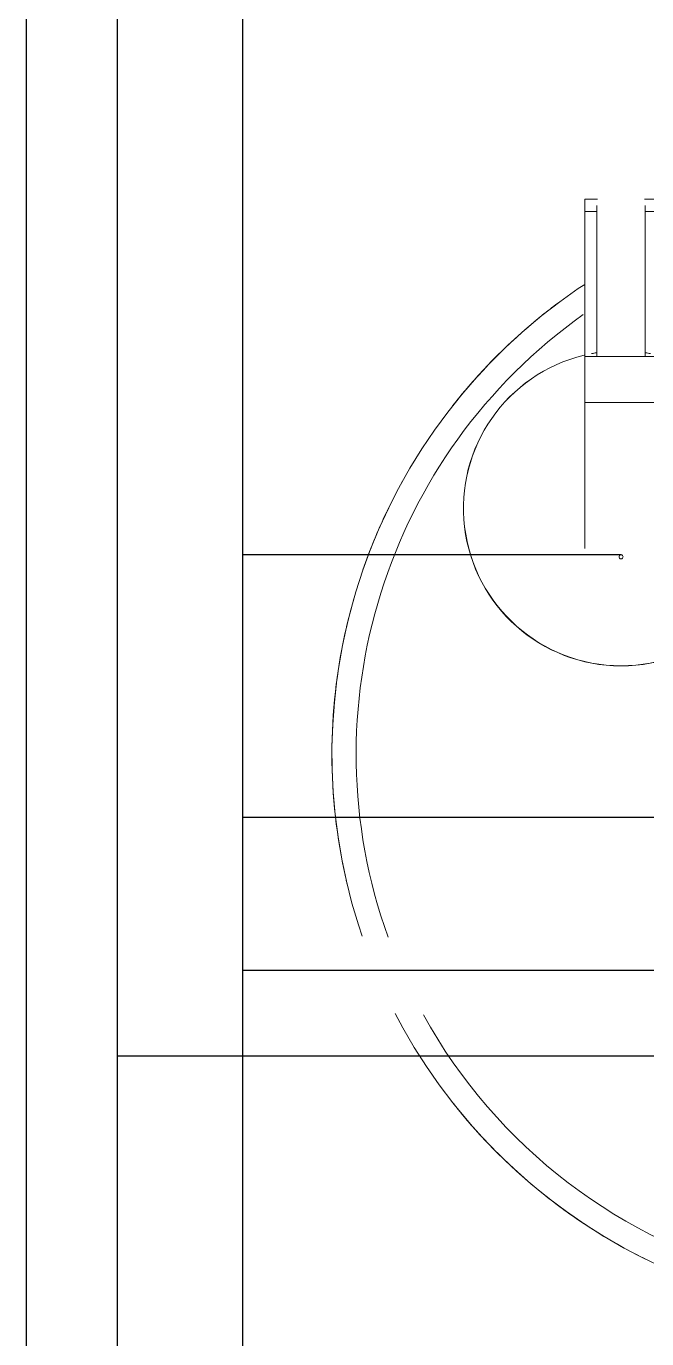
# Model space of a CAD drawing. Header units: millimetres. Extents: x -5247 to 64230, y -16204 to 29599.
# Drawn here: x 3664 to 3920, y 25036 to 25578 of the extents above; entities that cross this region are included whole.
import ezdxf

# ---------------------------------------------------------------- set-up
doc = ezdxf.new("R2010")
doc.units = ezdxf.units.MM
doc.layers.add('G-IMPT', color=7, linetype='Continuous', lineweight=18, transparency=0.75)
for name, color, linetype, lineweight in [('M-EQPM', 50, 'Continuous', 20), ('Вспомогательный трубопровод гипохлорита натрия', 211, 'Continuous', 30), ('Трубопровод рабочего раствора гипохлорита натрия', 30, 'Continuous', 30), ('Трубопровод товарного гипохлорита натрия', 10, 'Continuous', 30)]:
    doc.layers.add(name, color=color, linetype=linetype, lineweight=lineweight)
doc.layers.add('Проектируемое технолог. оборудование', color=3, linetype='Continuous')

# ---------------------------------------------------------------- blocks, each defined once
blk = doc.blocks.new('Емкость Анион ДК60К3 - Емкость Анион ДК60К360_iam-742888-План инженерных коммуникаций')
at = {"layer": 'G-IMPT', "flags": 128}
for points in [[(195.26, 128.48), (193.49, 131.19), (188.1, 138.76), (182.42, 146.12), (176.44, 153.24), (170.18, 160.12), (163.65, 166.75), (156.86, 173.1), (149.83, 179.18), (142.55, 184.98), (135.05, 190.47), (127.34, 195.67), (119.42, 200.55), (111.32, 205.11), (103.04, 209.34), (94.6, 213.24), (86, 216.8), (77.28, 220.01), (68.43, 222.87), (59.47, 225.37), (50.42, 227.52), (41.3, 229.3), (32.1, 230.71), (22.86, 231.76), (13.59, 232.43), (4.3, 232.73), (-5, 232.67), (-14.29, 232.22), (-23.56, 231.41), (-32.78, 230.23), (-41.95, 228.68), (-51.05, 226.77), (-60.07, 224.49), (-68.98, 221.85), (-73.66, 220.27)], [(-105.66, 206.61), (-111.61, 203.46), (-119.64, 198.78), (-127.49, 193.78), (-135.12, 188.47), (-142.54, 182.87), (-149.73, 176.96), (-156.67, 170.78), (-163.37, 164.32), (-169.79, 157.61), (-175.95, 150.64), (-181.82, 143.42), (-187.4, 135.98), (-192.68, 128.33), (-197.64, 120.46), (-202.29, 112.41), (-206.61, 104.18), (-210.6, 95.78), (-214.25, 87.22), (-217.56, 78.53), (-220.51, 69.71), (-223.11, 60.79), (-224.57, 55.11)]]:
    blk.add_lwpolyline(points, dxfattribs=at)
at = {"layer": 'G-IMPT'}
for radius, start, end in [(232.5, 77.2747, 102.7253), (222.5, 35.3896, 109.8275), (232.5, 102.8571, 103.2765), (232.5, 73.997, 77.1429), (232.5, 64.5493, 70.912), (232.5, 61.0011, 64.417), (222.5, 118.9142, 166.3521), (232.5, 128.176, 153.6267), (232.5, 128.3732, 133.8566), (232.5, 39.0986, 51.824), (232.5, 46.1434, 51.6268), (232.5, 141.1485, 146.8512), (232.5, 36.8087, 38.8131)]:
    blk.add_arc((1.37, 0.25), radius, start, end, dxfattribs=at)
blk = doc.blocks.new('Емкость Анион ДК60К3 - ДК60К3-742889-План инженерных коммуникаций')
blk.add_blockref('Емкость Анион ДК60К3 - Емкость Анион ДК60К360_iam-742888-План инженерных коммуникаций', (0, 0))
blk = doc.blocks.new('Бочковый насос P310 DL-PVDF-R-HC - Бочковый насос P310 DL-PVDF-R-HC-818331-План инженерных коммуникаций')
at = {"layer": 'M-EQPM', "color": 200}
for p, q in [((-16.58, 15), (43.63, 15)), ((43.63, 15), (62.66, 15)), ((43.63, -15), (43.63, 15)), ((62.66, 15), (122.56, 15)), ((62.66, 15), (62.66, -15)), ((122.56, 15), (127.56, 15)), ((122.56, 15), (122.56, 10)), ((122.56, 10), (122.56, 15)), ((127.56, 15), (127.56, 9.66)), ((118.12, 10), (62.66, 10)), ((62.66, -10), (118.12, -10)), ((122.56, -10), (122.56, -15)), ((122.56, -15), (122.56, -10)), ((127.56, -9.66), (127.56, -15)), ((43.63, -15), (-16.58, -15)), ((62.66, -15), (43.63, -15)), ((122.56, -15), (62.66, -15)), ((127.56, -15), (122.56, -15))]:
    blk.add_line(p, q, dxfattribs=at)
at = {"layer": 'M-EQPM', "color": 200, "flags": 128}
for points in [[(125, 10), (124.99, 10), (124.96, 10), (124.92, 10), (124.86, 10), (124.78, 10), (124.68, 10), (124.57, 10), (124.44, 10), (124.29, 10), (124.13, 10), (123.95, 10), (123.76, 10), (123.55, 10), (123.32, 10), (123.08, 10), (122.82, 10), (122.55, 10), (122.27, 10), (121.97, 10), (121.66, 10), (121.34, 10), (121.01, 10), (120.66, 10), (120.31, 10), (119.94, 10), (119.57, 10), (119.18, 10), (118.79, 10), (118.39, 10), (118.12, 10)], [(118.12, -10), (118.53, -10), (118.92, -10), (119.31, -10), (119.69, -10), (120.06, -10), (120.43, -10), (120.78, -10), (121.12, -10), (121.45, -10), (121.77, -10), (122.07, -10), (122.36, -10), (122.64, -10), (122.91, -10), (123.16, -10), (123.4, -10), (123.62, -10), (123.82, -10), (124.01, -10), (124.19, -10), (124.35, -10), (124.49, -10), (124.61, -10), (124.72, -10), (124.81, -10), (124.88, -10), (124.94, -10), (124.98, -10), (125, -10), (125, -10)]]:
    blk.add_lwpolyline(points, dxfattribs=at)
at = {"layer": 'M-EQPM', "color": 200}
for centre, radius, start, end in [((0, 0), 65.02, 13.5631, 180), ((0.03, 0), 64.97, 13.5744, 180), ((0, 0), 65.02, 9.0135, 10.7611), ((0.03, 0), 64.97, 9.0211, 10.6606), ((0, 0), 65.02, 180, 346.4369), ((0.03, 0), 64.97, 180, 346.4256), ((-20, 0), 0.837, 0, 180), ((-20, 0), 0.837, 180, 360), ((0.03, 0), 64.97, 349.3394, 350.9789), ((0, 0), 65.02, 349.2389, 350.9865)]:
    blk.add_arc(centre, radius, start, end, dxfattribs=at)

msp = doc.modelspace()

# ---------------------------------------------------------------- linework, layer by layer
msp.add_lwpolyline([(3664.422, 29284.312), (3664.422, 20436.076)])
at = {"layer": 'Вспомогательный трубопровод гипохлорита натрия'}
for points in [[(3701.974, 29246.644), (3701.974, 25152.604)], [(3909.785, 25359.546), (3753.599, 25359.546)], [(3753.599, 25188.086), (7430.389, 25188.086), (7430.389, 22925.163), (7493.389, 22925.163), (7493.389, 25251.086), (3753.599, 25251.086)]]:
    msp.add_lwpolyline(points, dxfattribs=at)
at = {"layer": 'Трубопровод рабочего раствора гипохлорита натрия'}
msp.add_lwpolyline([(9103.625, 23740.552), (9103.625, 29205.089), (3753.599, 29205.089), (3753.599, 24461.399)], dxfattribs=at)
at = {"layer": 'Трубопровод товарного гипохлорита натрия'}
msp.add_lwpolyline([(6812.777, 24292.51), (6812.777, 25152.604), (3701.974, 25152.604), (3701.974, 24806.087)], dxfattribs=at)

# ---------------------------------------------------------------- block references
at = {"layer": 'Проектируемое технолог. оборудование'}
for name, p, rotation in [('Емкость Анион ДК60К3 - ДК60К3-742889-План инженерных коммуникаций', (4023.27, 25275.89), 90.00000000000001), ('Бочковый насос P310 DL-PVDF-R-HC - Бочковый насос P310 DL-PVDF-R-HC-818331-План инженерных коммуникаций', (3909.787, 25378.709), 89.99999999999986)]:
    msp.add_blockref(name, p, dxfattribs=dict(at, rotation=rotation))

doc.saveas('drawing.dxf')
